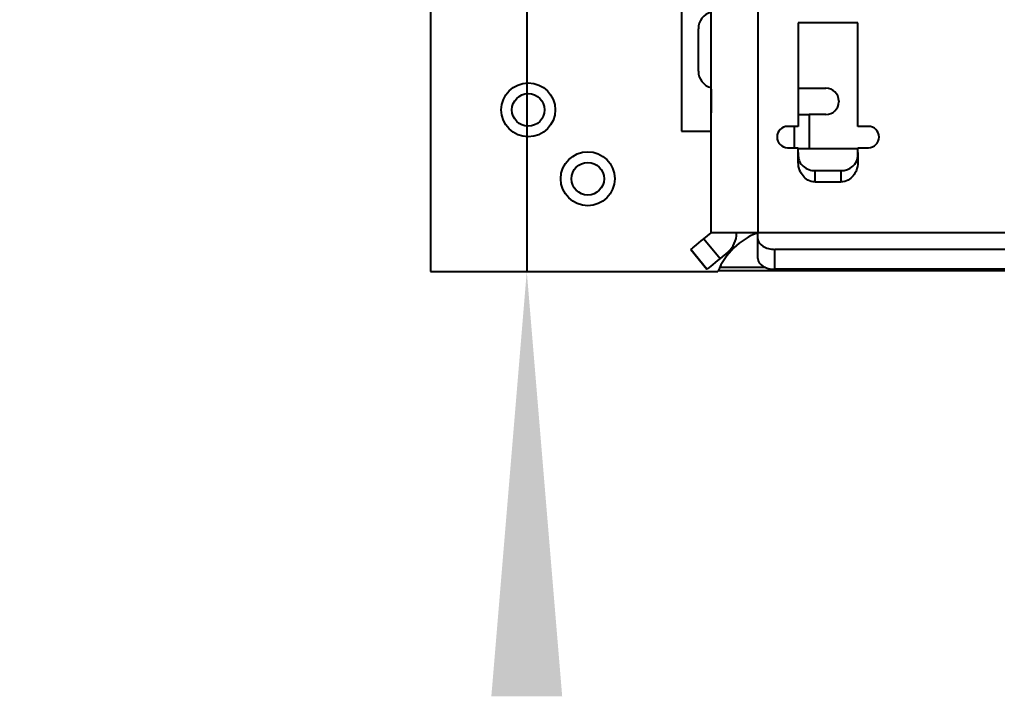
# Model space of a CAD drawing. Extents: x 87.1 to 184.1, y 90 to 128.
# Drawn here: x 87.31 to 98.81, y 90.44 to 98.4 of the extents above; entities that cross this region are included whole.
import ezdxf
from ezdxf.enums import TextEntityAlignment as Align

# ---------------------------------------------------------------- set-up
doc = ezdxf.new("R2010")
doc.units = 0
doc.layers.get('0').update_dxf_attribs({"linetype": 'CONTINUOUS'})
doc.layers.add('Dimension001', color=7, linetype='CONTINUOUS')
doc.layers.add('View005', color=7, linetype='CONTINUOUS')
doc.styles.get("Standard").update_dxf_attribs({"font": 'arial.ttf'})
doc.dimstyles.get("Standard").update_dxf_attribs({"dimscale": 0, "dimtxt": 2.5, "dimasz": 2.5, "dimexe": 1.25, "dimexo": 0.625, "dimtad": 1, "dimtxsty": 'STANDARD', "dimcen": 2.5, "dimazin": 3, "dimtfac": 1, "dimtmove": 0, "dimatfit": 3})

# ---------------------------------------------------------------- blocks, each defined once
blk = doc.blocks.new('*Dimension001')
at = {"color": 0}
for points in [[(93.6917, 125.435), (92.8583, 125.435), (93.275, 120.435)], [(93.6917, 90.435), (92.8583, 90.435), (93.275, 95.435)]]:
    blk.add_solid(points, dxfattribs=at)
at = {"layer": 'Dimension001'}
for p, q in [((92.1423, 120.435), (93.275, 120.435)), ((93.275, 120.435), (93.275, 95.435)), ((92.1423, 95.435), (93.275, 95.435))]:
    blk.add_line(p, q, dxfattribs=at)
blk.add_text('25.00', height=3.5, dxfattribs=at).set_placement((93.275, 107.935), align=Align.CENTER)

msp = doc.modelspace()

# ---------------------------------------------------------------- linework, layer by layer
at = {"layer": 'View005'}
for p, q in [((95.4423, 95.89), (95.4423, 100.59)), ((95.4423, 95.89), (95.4423, 100.59)), ((95.9923, 100.59), (95.9923, 95.89)), ((95.9923, 100.59), (95.9923, 95.89)), ((92.1423, 100.085), (92.1423, 95.435)), ((95.0923, 98.985), (95.0923, 97.085)), ((95.0923, 98.985), (95.0923, 97.085)), ((97.1673, 98.36), (96.4673, 98.36)), ((96.4673, 98.36), (96.4673, 97.14)), ((97.1673, 98.36), (96.4673, 98.36)), ((96.4673, 98.36), (96.4673, 97.14)), ((97.1673, 97.14), (97.1673, 98.36)), ((97.1673, 97.14), (97.1673, 98.36)), ((95.2923, 97.79), (95.2923, 98.29)), ((95.2923, 97.79), (95.2923, 98.29)), ((96.4673, 97.59), (96.7922, 97.59)), ((96.4673, 97.59), (96.7922, 97.59)), ((96.9423, 97.44), (96.9423, 97.43)), ((96.9423, 97.44), (96.9423, 97.43)), ((95.4423, 95.89), (95.4423, 97.2984)), ((95.4423, 95.89), (95.4423, 97.2984)), ((96.7923, 97.28), (96.5958, 97.28)), ((96.7923, 97.28), (96.5958, 97.28)), ((96.5958, 97.28), (96.5958, 96.88)), ((96.5958, 97.28), (96.5958, 96.88)), ((95.0923, 97.085), (95.4423, 97.085)), ((95.0923, 97.085), (95.4423, 97.085)), ((96.4673, 97.14), (96.3423, 97.14)), ((96.4673, 97.14), (96.3423, 97.14)), ((96.419, 97.14), (96.419, 96.89)), ((96.419, 97.14), (96.419, 96.89)), ((97.2923, 97.14), (97.1673, 97.14)), ((97.2923, 97.14), (97.1673, 97.14)), ((96.3423, 96.89), (96.4673, 96.89)), ((96.3423, 96.89), (96.4673, 96.89)), ((96.4673, 96.89), (96.4673, 96.88)), ((96.4673, 96.89), (96.4673, 96.88)), ((96.4673, 96.88), (97.1673, 96.88)), ((96.4673, 96.7934), (96.4673, 96.88)), ((96.4673, 96.88), (97.1673, 96.88)), ((96.4673, 96.7934), (96.4673, 96.88)), ((96.4673, 96.8338), (96.4673, 96.7183)), ((96.4673, 96.8338), (96.4673, 96.7183)), ((97.1673, 96.88), (97.1673, 96.89)), ((97.1673, 96.89), (97.2923, 96.89)), ((97.1673, 96.88), (97.1673, 96.89)), ((97.1673, 96.89), (97.2923, 96.89)), ((97.1673, 96.7934), (97.1673, 96.88)), ((97.1673, 96.7934), (97.1673, 96.88)), ((97.1673, 96.8338), (97.1673, 96.7183)), ((97.1673, 96.8338), (97.1673, 96.7183)), ((96.4673, 96.7183), (96.4673, 96.7934)), ((96.4673, 96.7183), (96.4673, 96.7934)), ((97.1673, 96.7934), (97.1673, 96.7183)), ((97.1673, 96.7934), (97.1673, 96.7183)), ((96.6673, 96.6202), (96.9673, 96.6202)), ((96.6673, 96.6202), (96.9673, 96.6202)), ((96.6673, 96.4874), (96.6673, 96.6202)), ((96.6673, 96.4874), (96.6673, 96.6202)), ((96.9673, 96.6202), (96.9673, 96.4874)), ((96.9673, 96.6202), (96.9673, 96.4874)), ((96.6673, 96.4874), (96.9673, 96.4874)), ((96.6673, 96.4874), (96.9673, 96.4874)), ((95.3562, 95.8186), (95.4423, 95.89)), ((95.3562, 95.8186), (95.4423, 95.89)), ((95.3562, 95.8186), (95.5477, 95.5877)), ((95.3562, 95.8186), (95.5477, 95.5877)), ((95.7423, 95.89), (95.7423, 95.8853)), ((95.7423, 95.89), (95.7423, 95.8853)), ((95.9923, 95.8192), (95.9923, 95.89)), ((102.392, 95.89), (95.9923, 95.89)), ((95.9923, 95.8192), (95.9923, 95.89)), ((102.392, 95.89), (95.9923, 95.89)), ((95.9923, 95.5848), (95.9923, 95.8192)), ((95.9923, 95.5848), (95.9923, 95.8192)), ((95.2023, 95.6909), (95.3938, 95.46)), ((95.3938, 95.46), (95.2023, 95.6909)), ((95.2023, 95.6909), (95.3938, 95.46)), ((95.3938, 95.46), (95.2023, 95.6909)), ((102.192, 95.6945), (96.1923, 95.6945)), ((102.192, 95.6945), (96.1923, 95.6945)), ((96.1923, 95.46), (96.1923, 95.6945)), ((96.1923, 95.46), (96.1923, 95.6945)), ((95.6374, 95.6621), (95.5477, 95.5877)), ((95.6374, 95.6621), (95.5477, 95.5877)), ((92.1423, 95.435), (95.5223, 95.435)), ((95.5265, 95.445), (102.888, 95.445)), ((95.5265, 95.445), (102.888, 95.445)), ((96.0828, 95.4804), (95.5426, 95.4804)), ((96.0828, 95.4804), (95.5426, 95.4804)), ((102.192, 95.46), (96.1923, 95.46)), ((102.192, 95.46), (96.1923, 95.46))]:
    msp.add_line(p, q, dxfattribs=at)
for centre, radius in [((93.2923, 97.335), 0.3175), ((93.2923, 97.335), 0.3175), ((93.2923, 97.335), 0.1915), ((93.2923, 97.335), 0.1915), ((93.9923, 96.525), 0.3175), ((93.9923, 96.525), 0.3175), ((93.9923, 96.525), 0.1915), ((93.9923, 96.525), 0.1915)]:
    msp.add_circle(centre, radius, dxfattribs=at)
for centre, radius, start, end in [((95.4923, 98.29), 0.2, 104.478, 180), ((95.4923, 98.29), 0.2, 104.478, 180), ((95.4923, 97.79), 0.2, 180, -104.478), ((95.4923, 97.79), 0.2, 180, -104.478), ((96.7923, 97.44), 0.15, 0, 90), ((96.7923, 97.44), 0.15, 0, 90), ((96.7923, 97.43), 0.15, -90, 0), ((96.7923, 97.43), 0.15, -90, 0), ((96.3423, 97.015), 0.125, 90, -90), ((96.3423, 97.015), 0.125, 90, -90), ((97.2923, 97.015), 0.125, -90, 90), ((97.2923, 97.015), 0.125, -90, 90), ((96.2803, 95.1221), 0.8201, 110.561, 157.569), ((95.4523, 95.8853), 0.29, -50.3192, 0), ((95.4523, 95.8853), 0.29, -50.3192, 0)]:
    msp.add_arc(centre, radius, start, end, dxfattribs=at)
for centre, major_axis, ratio, start_param, end_param in [((96.6673, 96.7934), (0.2, 0), 0.866025, 3.14159, 4.71239), ((96.6673, 96.7934), (0.2, 0), 0.866025, 3.14159, 4.71239), ((96.9673, 96.7934), (0.2, 0), 0.866025, 4.71239, 0), ((96.9673, 96.7934), (0.2, 0), 0.866025, 4.71239, 0), ((96.1923, 95.8192), (0.2, 0), 0.623744, 3.14159, 4.71239), ((96.1923, 95.8192), (0.2, 0), 0.623744, 3.14159, 4.71239), ((96.1923, 95.5848), (-0.2, 0), 0.623744, 0, -4.71239), ((96.1923, 95.5848), (-0.2, 0), 0.623744, 0, -4.71239), ((96.8922, 95.5848), (-0.2, 0), 0.623744, 1.57079, 1.5708), ((96.8922, 95.5848), (-0.2, 0), 0.623744, 1.57079, 1.5708)]:
    msp.add_ellipse(centre, major_axis=major_axis, ratio=ratio, start_param=start_param, end_param=end_param, dxfattribs=at)
for points, degree in [([(95.4423, 97.58), (95.4422, 97.4572), (95.4423, 97.3397), (95.4423, 97.2984)], 3), ([(95.4423, 97.58), (95.4422, 97.4572), (95.4423, 97.3397), (95.4423, 97.2984)], 3), ([(96.4672, 97.28), (96.5267, 97.28), (96.5958, 97.28)], 2), ([(96.4672, 97.28), (96.5267, 97.28), (96.5958, 97.28)], 2), ([(95.2023, 95.6909), (95.2005, 95.6895), (95.2739, 95.7503), (95.3562, 95.8186)], 3), ([(95.2023, 95.6909), (95.2005, 95.6895), (95.2739, 95.7503), (95.3562, 95.8186)], 3), ([(95.5477, 95.5877), (95.4654, 95.5194), (95.3921, 95.4586), (95.3938, 95.46)], 3), ([(95.5477, 95.5877), (95.4654, 95.5194), (95.3921, 95.4586), (95.3938, 95.46)], 3)]:
    msp.add_open_spline(points, degree=degree, dxfattribs=at)
for points, knots in [([(96.6672, 96.4874), (96.5969, 96.4889), (96.557, 96.5208), (96.5229, 96.5585), (96.4911, 96.5985), (96.4681, 96.6473), (96.4673, 96.7183)], [0, 0, 0, 0, 0.5, 0.5, 0.5, 1, 1, 1, 1]), ([(96.6672, 96.4874), (96.5969, 96.4889), (96.557, 96.5208), (96.5229, 96.5585), (96.4911, 96.5985), (96.4681, 96.6473), (96.4673, 96.7183)], [0, 0, 0, 0, 0.5, 0.5, 0.5, 1, 1, 1, 1]), ([(97.1673, 96.7183), (97.1664, 96.6473), (97.1434, 96.5985), (97.1116, 96.5585), (97.0775, 96.5208), (97.0376, 96.4889), (96.9673, 96.4874)], [0, 0, 0, 0, 0.5, 0.5, 0.5, 1, 1, 1, 1]), ([(97.1673, 96.7183), (97.1664, 96.6473), (97.1434, 96.5985), (97.1116, 96.5585), (97.0775, 96.5208), (97.0376, 96.4889), (96.9673, 96.4874)], [0, 0, 0, 0, 0.5, 0.5, 0.5, 1, 1, 1, 1]), ([(95.9923, 95.89), (95.8479, 95.89), (95.7057, 95.89), (95.6033, 95.89), (95.5016, 95.89), (95.4427, 95.89), (95.4423, 95.89)], [0, 0, 0, 0, 0.785398, 0.785398, 0.785398, 1.5708, 1.5708, 1.5708, 1.5708]), ([(95.9923, 95.89), (95.8479, 95.89), (95.7057, 95.89), (95.6033, 95.89), (95.5016, 95.89), (95.4427, 95.89), (95.4423, 95.89)], [0, 0, 0, 0, 0.785398, 0.785398, 0.785398, 1.5708, 1.5708, 1.5708, 1.5708])]:
    msp.add_open_spline(points, degree=3, knots=knots, dxfattribs=at)

# ---------------------------------------------------------------- dimensions: what is measured, and where the dimension line sits
at = {"layer": 'Dimension001'}
dim = msp.add_linear_dim(base=(93.275, 107.935), p1=(92.1423, 120.435), p2=(92.1423, 95.435), angle=90, text='25.00', dimstyle='STANDARD', dxfattribs=at)
dim.commit()
dim.dimension.update_dxf_attribs({"geometry": '*Dimension001', "text_midpoint": (88.275, 107.935)})

doc.saveas('drawing.dxf')
